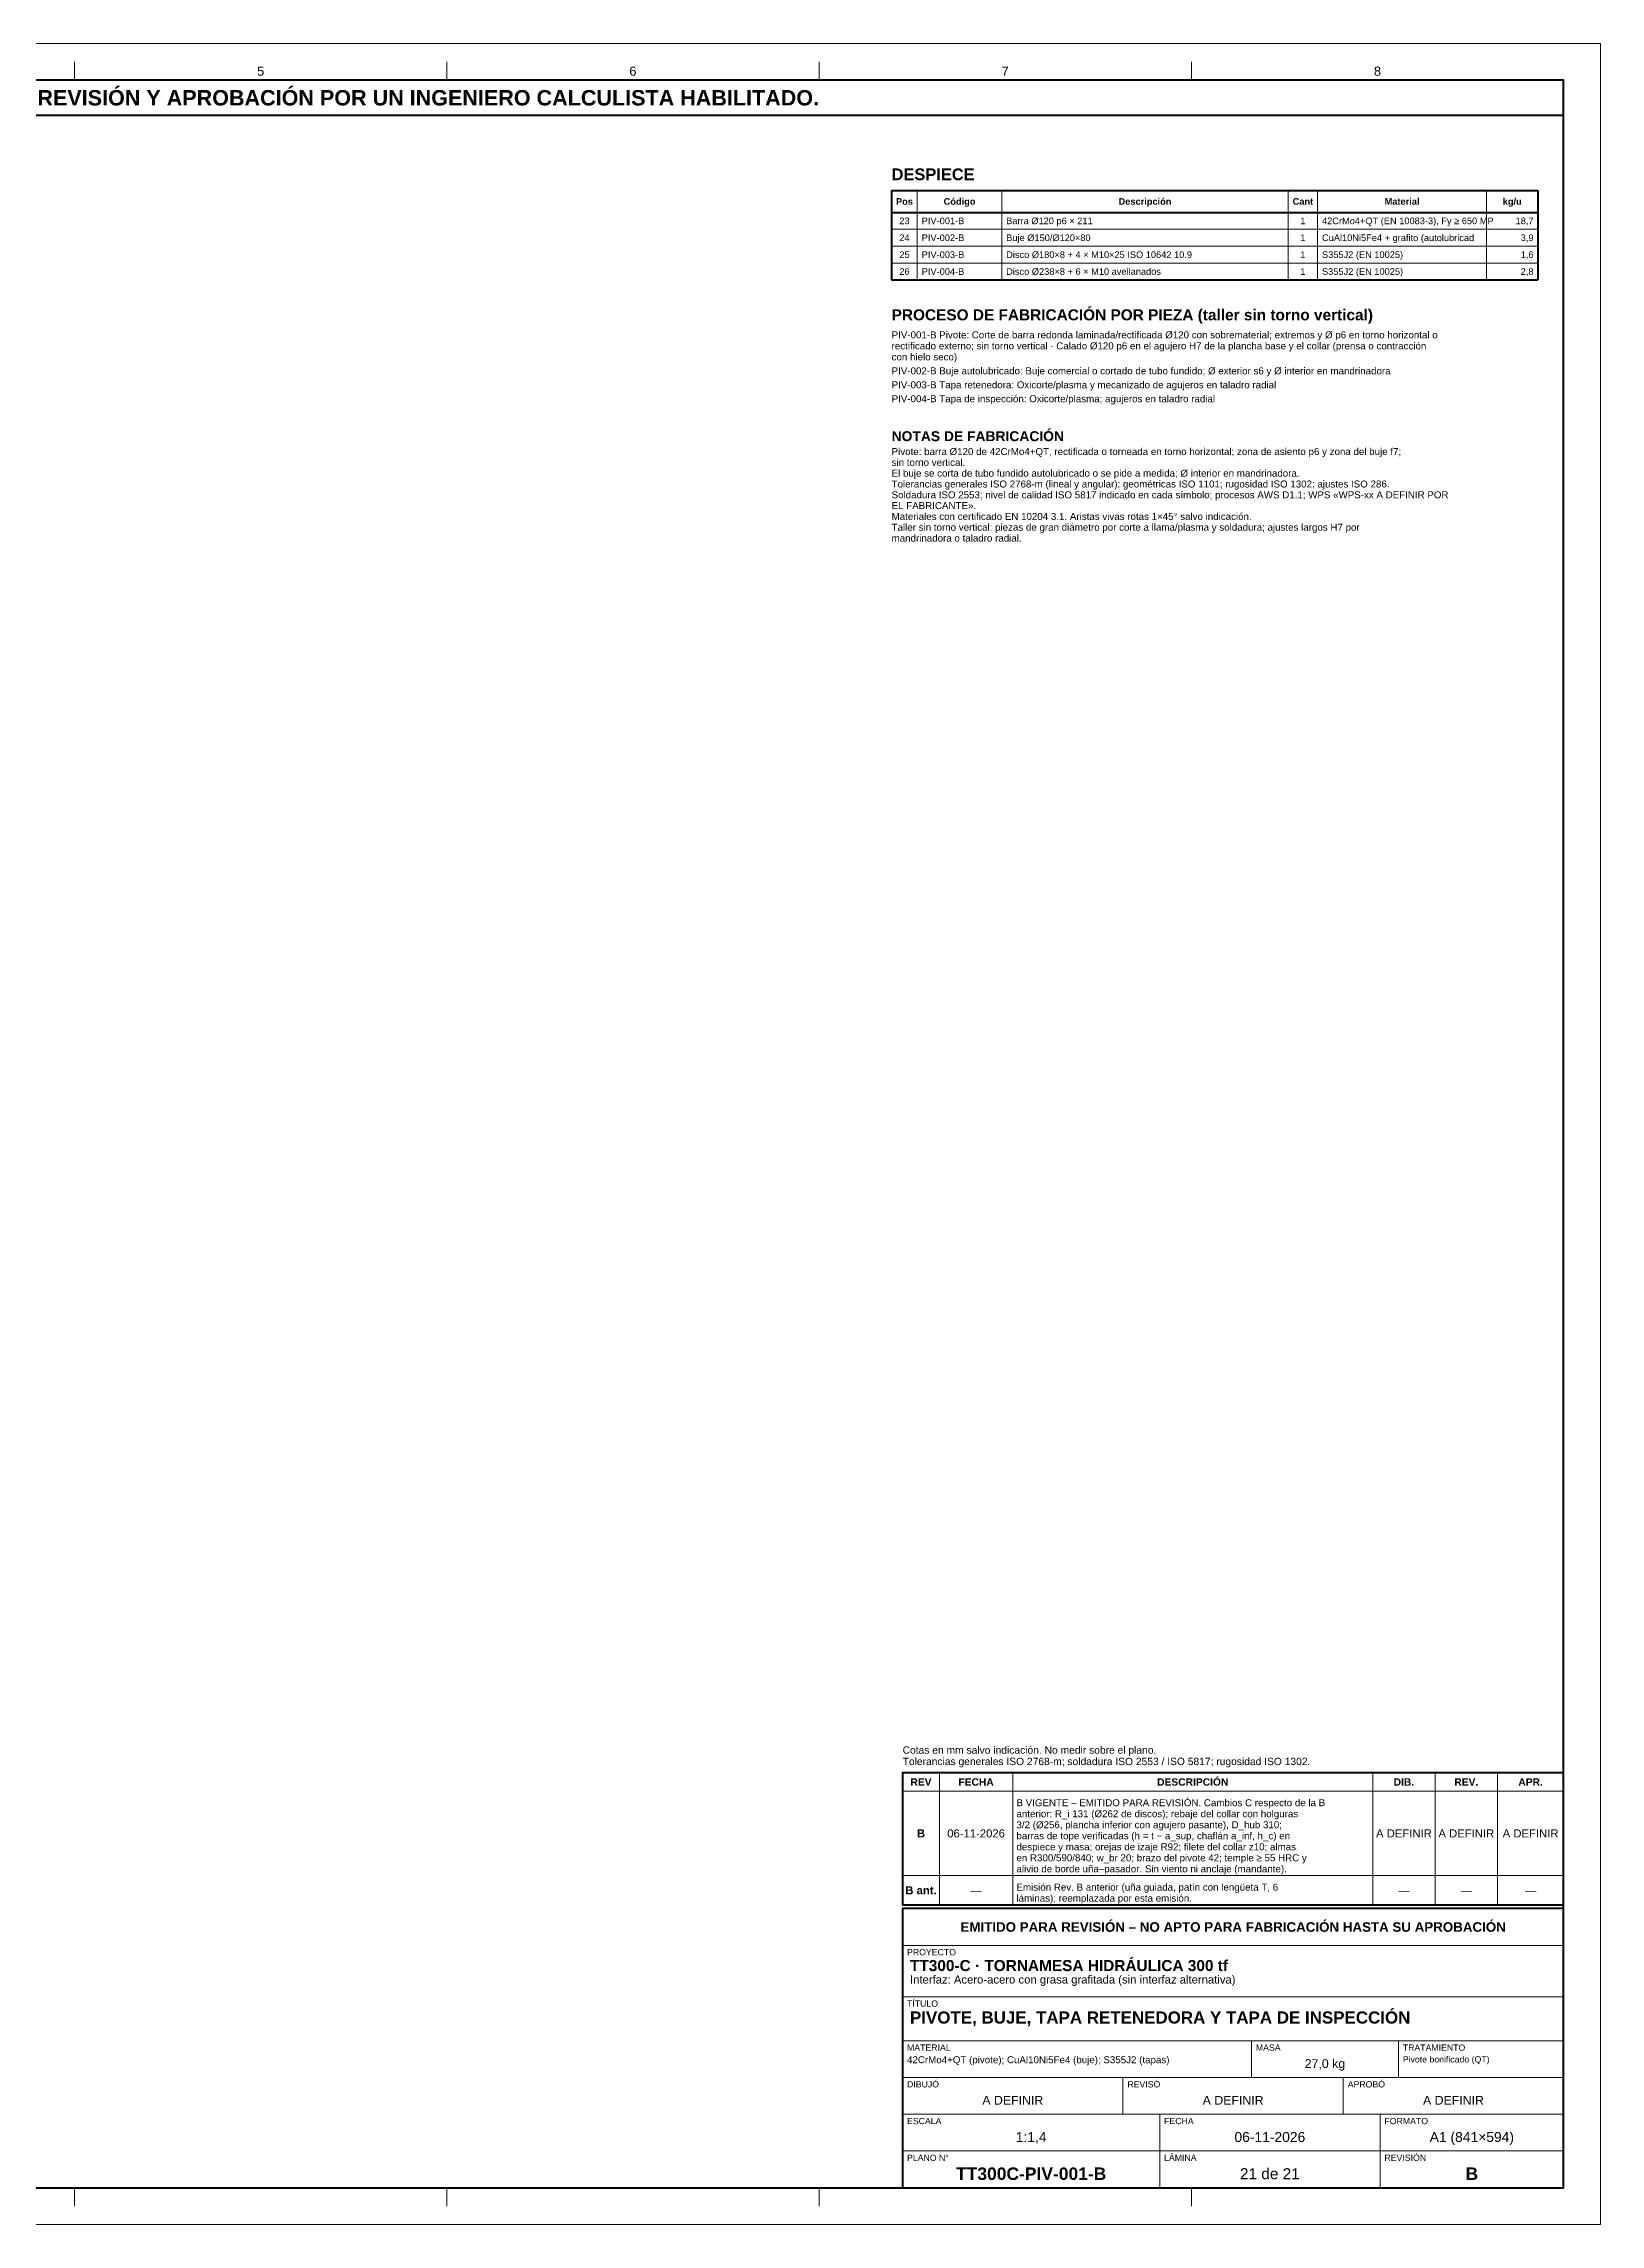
# Model space of a CAD drawing. Header units: millimetres. Extents: x 0 to 841, y 0 to 594.
# Drawn here: x 417 to 841, y 0 to 594 of the extents above; entities that cross this region are included whole.
import ezdxf
from ezdxf.enums import TextEntityAlignment as Align

# ---------------------------------------------------------------- set-up
doc = ezdxf.new("R2010")
doc.units = ezdxf.units.MM
for name, color, linetype, lineweight in [('FINA', 7, 'CONTINUOUS', 18), ('MARCO', 7, 'CONTINUOUS', 70), ('TXT', 7, 'CONTINUOUS', 25), ('VIS', 7, 'CONTINUOUS', 50)]:
    doc.layers.add(name, color=color, linetype=linetype, lineweight=lineweight)
doc.styles.add('STD', font='LiberationSans-Regular.ttf')
doc.styles.add('STDB', font='LiberationSans-Bold.ttf')

msp = doc.modelspace()

# ---------------------------------------------------------------- linework, layer by layer
at = {"layer": 'FINA'}
for p, q in [((425.5, 584), (425.5, 589)), ((526.875, 584), (526.875, 589)), ((628.25, 584), (628.25, 589)), ((729.625, 584), (729.625, 589)), ((655, 554), (655, 529.62)), ((678, 554), (678, 529.62)), ((756, 554), (756, 529.62)), ((764, 554), (764, 529.62)), ((810, 554), (810, 529.62)), ((648, 543.42), (824, 543.42)), ((648, 538.82), (824, 538.82)), ((648, 534.22), (824, 534.22)), ((661, 87), (661, 123)), ((681, 87), (681, 123)), ((779, 87), (779, 123)), ((796, 87), (796, 123)), ((813, 87), (813, 123)), ((651, 118), (831, 118)), ((651, 95), (831, 95)), ((651, 87), (831, 87)), ((651, 86), (831, 86)), ((651, 76), (831, 76)), ((651, 62), (831, 62)), ((651, 50), (831, 50)), ((746, 40), (746, 50)), ((786, 40), (786, 50)), ((651, 40), (831, 40)), ((711, 30), (711, 40)), ((771, 30), (771, 40)), ((651, 30), (831, 30)), ((721, 20), (721, 30)), ((781, 20), (781, 30)), ((651, 20), (831, 20)), ((721, 10), (721, 20)), ((781, 10), (781, 20)), ((425.5, 10), (425.5, 5)), ((526.875, 10), (526.875, 5)), ((628.25, 10), (628.25, 5)), ((729.625, 10), (729.625, 5))]:
    msp.add_line(p, q, dxfattribs=at)
msp.add_lwpolyline([(0, 0), (841, 0), (841, 594), (0, 594)], close=True, dxfattribs=at)
at = {"layer": 'MARCO'}
for points in [[(20, 10), (831, 10), (831, 584), (20, 584)], [(20, 574.5), (831, 574.5), (831, 584), (20, 584)], [(651, 87), (831, 87), (831, 123), (651, 123)], [(651, 10), (831, 10), (831, 86), (651, 86)]]:
    msp.add_lwpolyline(points, close=True, dxfattribs=at)
at = {"layer": 'VIS'}
for p, q in [((648, 554), (824, 554)), ((648, 554), (648, 529.62)), ((824, 554), (824, 529.62)), ((648, 548.02), (824, 548.02)), ((648, 529.62), (824, 529.62))]:
    msp.add_line(p, q, dxfattribs=at)

# ---------------------------------------------------------------- texts
at = {"layer": 'TXT'}
for s, height, style, p in [('ESTOS PLANOS NO SON VÁLIDOS PARA FABRICACIÓN HASTA SU REVISIÓN Y APROBACIÓN POR UN INGENIERO CALCULISTA HABILITADO.', 4.2, 'STDB', (425.5, 579.25)), ('5', 2.5, 'STD', (476.1875, 586.5)), ('6', 2.5, 'STD', (577.5625, 586.5)), ('7', 2.5, 'STD', (678.9375, 586.5)), ('8', 2.5, 'STD', (780.3125, 586.5)), ('Pos', 1.8, 'STDB', (651.5, 551.01)), ('23', 1.8, 'STD', (651.5, 545.72)), ('Código', 1.8, 'STDB', (666.5, 551.01)), ('Descripción', 1.8, 'STDB', (717, 551.01)), ('Cant', 1.8, 'STDB', (760, 551.01)), ('1', 1.8, 'STD', (760, 545.72)), ('Material', 1.8, 'STDB', (787, 551.01)), ('kg/u', 1.8, 'STDB', (817, 551.01)), ('24', 1.8, 'STD', (651.5, 541.12)), ('1', 1.8, 'STD', (760, 541.12)), ('25', 1.8, 'STD', (651.5, 536.52)), ('1', 1.8, 'STD', (760, 536.52)), ('26', 1.8, 'STD', (651.5, 531.92)), ('1', 1.8, 'STD', (760, 531.92)), ('REV', 2, 'STDB', (656, 120.5)), ('FECHA', 2, 'STDB', (671, 120.5)), ('DESCRIPCIÓN', 2, 'STDB', (730, 120.5)), ('DIB.', 2, 'STDB', (787.5, 120.5)), ('REV.', 2, 'STDB', (804.5, 120.5)), ('APR.', 2, 'STDB', (822, 120.5)), ('B', 2.2, 'STDB', (656, 106.5)), ('06-11-2026', 2.2, 'STD', (671, 106.5)), ('A DEFINIR', 2.2, 'STD', (787.5, 106.5)), ('A DEFINIR', 2.2, 'STD', (804.5, 106.5)), ('A DEFINIR', 2.2, 'STD', (822, 106.5)), ('B ant.', 2.2, 'STDB', (656, 91)), ('—', 2.2, 'STD', (671, 91)), ('—', 2.2, 'STD', (787.5, 91)), ('—', 2.2, 'STD', (804.5, 91)), ('—', 2.2, 'STD', (822, 91)), ('EMITIDO PARA REVISIÓN – NO APTO PARA FABRICACIÓN HASTA SU APROBACIÓN', 2.6, 'STDB', (741, 81)), ('27,0 kg', 2.4, 'STD', (766, 43.8)), ('A DEFINIR', 2.4, 'STD', (681, 33.8)), ('A DEFINIR', 2.4, 'STD', (741, 33.8)), ('A DEFINIR', 2.4, 'STD', (801, 33.8)), ('1:1,4', 2.7, 'STD', (686, 23.8)), ('06-11-2026', 2.7, 'STD', (751, 23.8)), ('A1 (841×594)', 2.7, 'STD', (806, 23.8)), ('TT300C-PIV-001-B', 3.4, 'STDB', (686, 13.8)), ('21 de 21', 3, 'STD', (751, 13.8)), ('B', 3.4, 'STDB', (806, 13.8))]:
    msp.add_text(s, height=height, dxfattribs=dict(at, style=style)).set_placement(p, align=Align.MIDDLE_CENTER)
for s, height, style, p in [('DESPIECE', 3.2, 'STDB', (648, 560)), ('PROCESO DE FABRICACIÓN POR PIEZA (taller sin torno vertical)', 3, 'STDB', (648, 521.62)), ('rectificado externo; sin torno vertical · Calado Ø120 p6 en el agujero H7 de la plancha base y el collar (prensa o contracción', 1.9, 'STD', (648, 512.62)), ('PIV-001-B Pivote: Corte de barra redonda laminada/rectificada Ø120 con sobrematerial; extremos y Ø p6 en torno horizontal o', 1.9, 'STD', (648, 515.62)), ('con hielo seco)', 1.9, 'STD', (648, 509.62)), ('PIV-002-B Buje autolubricado: Buje comercial o cortado de tubo fundido; Ø exterior s6 y Ø interior en mandrinadora', 1.9, 'STD', (648, 505.82)), ('PIV-003-B Tapa retenedora: Oxicorte/plasma y mecanizado de agujeros en taladro radial', 1.9, 'STD', (648, 502.02)), ('PIV-004-B Tapa de inspección: Oxicorte/plasma; agujeros en taladro radial', 1.9, 'STD', (648, 498.22)), ('NOTAS DE FABRICACIÓN', 2.7, 'STDB', (648, 488.42)), ('Pivote: barra Ø120 de 42CrMo4+QT, rectificada o torneada en torno horizontal; zona de asiento p6 y zona del buje f7;', 1.9, 'STD', (648, 483.83)), ('sin torno vertical.', 1.9, 'STD', (648, 480.885)), ('El buje se corta de tubo fundido autolubricado o se pide a medida; Ø interior en mandrinadora.', 1.9, 'STD', (648, 477.94)), ('Tolerancias generales ISO 2768-m (lineal y angular); geométricas ISO 1101; rugosidad ISO 1302; ajustes ISO 286.', 1.9, 'STD', (648, 474.995)), ('Soldadura ISO 2553; nivel de calidad ISO 5817 indicado en cada símbolo; procesos AWS D1.1; WPS «WPS-xx A DEFINIR POR', 1.9, 'STD', (648, 472.05)), ('Taller sin torno vertical: piezas de gran diámetro por corte a llama/plasma y soldadura; ajustes largos H7 por', 1.9, 'STD', (648, 463.215)), ('EL FABRICANTE».', 1.9, 'STD', (648, 469.105)), ('Materiales con certificado EN 10204 3.1. Aristas vivas rotas 1×45° salvo indicación.', 1.9, 'STD', (648, 466.16)), ('mandrinadora o taladro radial.', 1.9, 'STD', (648, 460.27)), ('anterior: R_i 131 (Ø262 de discos); rebaje del collar con holguras', 1.9, 'STD', (682, 112.8)), ('B VIGENTE – EMITIDO PARA REVISIÓN. Cambios C respecto de la B', 1.9, 'STD', (682, 115.8)), ('3/2 (Ø256, plancha inferior con agujero pasante), D_hub 310;', 1.9, 'STD', (682, 109.8)), ('barras de tope verificadas (h = t − a_sup, chaflán a_inf, h_c) en', 1.9, 'STD', (682, 106.8)), ('despiece y masa; orejas de izaje R92; filete del collar z10; almas', 1.9, 'STD', (682, 103.8)), ('en R300/590/840; w_br 20; brazo del pivote 42; temple ≥ 55 HRC y', 1.9, 'STD', (682, 100.8)), ('alivio de borde uña–pasador. Sin viento ni anclaje (mandante).', 1.9, 'STD', (682, 97.8)), ('láminas); reemplazada por esta emisión.', 1.9, 'STD', (682, 89.8)), ('Emisión Rev. B anterior (uña guiada, patín con lengüeta T, 6', 1.9, 'STD', (682, 92.8)), ('PROYECTO', 1.7, 'STD', (652.2, 75)), ('TT300-C · TORNAMESA HIDRÁULICA 300 tf', 3, 'STDB', (653, 72)), ('Interfaz: Acero-acero con grasa grafitada (sin interfaz alternativa)', 2.2, 'STD', (653, 67.8)), ('TÍTULO', 1.7, 'STD', (652.2, 61)), ('PIVOTE, BUJE, TAPA RETENEDORA Y TAPA DE INSPECCIÓN', 3.3, 'STDB', (653, 58)), ('MATERIAL', 1.7, 'STD', (652.2, 49)), ('MASA', 1.7, 'STD', (747.2, 49)), ('TRATAMIENTO', 1.7, 'STD', (787.2, 49)), ('42CrMo4+QT (pivote); CuAl10Ni5Fe4 (buje); S355J2 (tapas)', 1.9, 'STD', (652.2, 45.8)), ('Pivote bonificado (QT)', 1.7, 'STD', (787.2, 45.8)), ('DIBUJÓ', 1.7, 'STD', (652.2, 39)), ('REVISÓ', 1.7, 'STD', (712.2, 39)), ('APROBÓ', 1.7, 'STD', (772.2, 39)), ('ESCALA', 1.7, 'STD', (652.2, 29)), ('FECHA', 1.7, 'STD', (722.2, 29)), ('FORMATO', 1.7, 'STD', (782.2, 29)), ('PLANO N°', 1.7, 'STD', (652.2, 19)), ('LÁMINA', 1.7, 'STD', (722.2, 19)), ('REVISIÓN', 1.7, 'STD', (782.2, 19))]:
    msp.add_text(s, height=height, dxfattribs=dict(at, style=style)).set_placement(p, align=Align.TOP_LEFT)
at = {"layer": 'TXT', "style": 'STD'}
for s, p in [('PIV-001-B', (656.2, 545.72)), ('Barra Ø120 p6 × 211', (679.2, 545.72)), ('42CrMo4+QT (EN 10083-3), Fy ≥ 650 MP', (765.2, 545.72)), ('PIV-002-B', (656.2, 541.12)), ('Buje Ø150/Ø120×80', (679.2, 541.12)), ('CuAl10Ni5Fe4 + grafito (autolubricad', (765.2, 541.12)), ('PIV-003-B', (656.2, 536.52)), ('Disco Ø180×8 + 4 × M10×25 ISO 10642 10.9', (679.2, 536.52)), ('S355J2 (EN 10025)', (765.2, 536.52)), ('PIV-004-B', (656.2, 531.92)), ('Disco Ø238×8 + 6 × M10 avellanados', (679.2, 531.92)), ('S355J2 (EN 10025)', (765.2, 531.92))]:
    msp.add_text(s, height=1.8, dxfattribs=at).set_placement(p, align=Align.MIDDLE_LEFT)
for s, p in [('18,7', (822.8, 545.72)), ('3,9', (822.8, 541.12)), ('1,6', (822.8, 536.52)), ('2,8', (822.8, 531.92))]:
    msp.add_text(s, height=1.8, dxfattribs=at).set_placement(p, align=Align.MIDDLE_RIGHT)
for s, p in [('Tolerancias generales ISO 2768-m; soldadura ISO 2553 / ISO 5817; rugosidad ISO 1302.', (651, 124.5)), ('Cotas en mm salvo indicación. No medir sobre el plano.', (651, 127.6))]:
    msp.add_text(s, height=2, dxfattribs=at).set_placement(p, align=Align.BOTTOM_LEFT)

doc.saveas('drawing.dxf')
